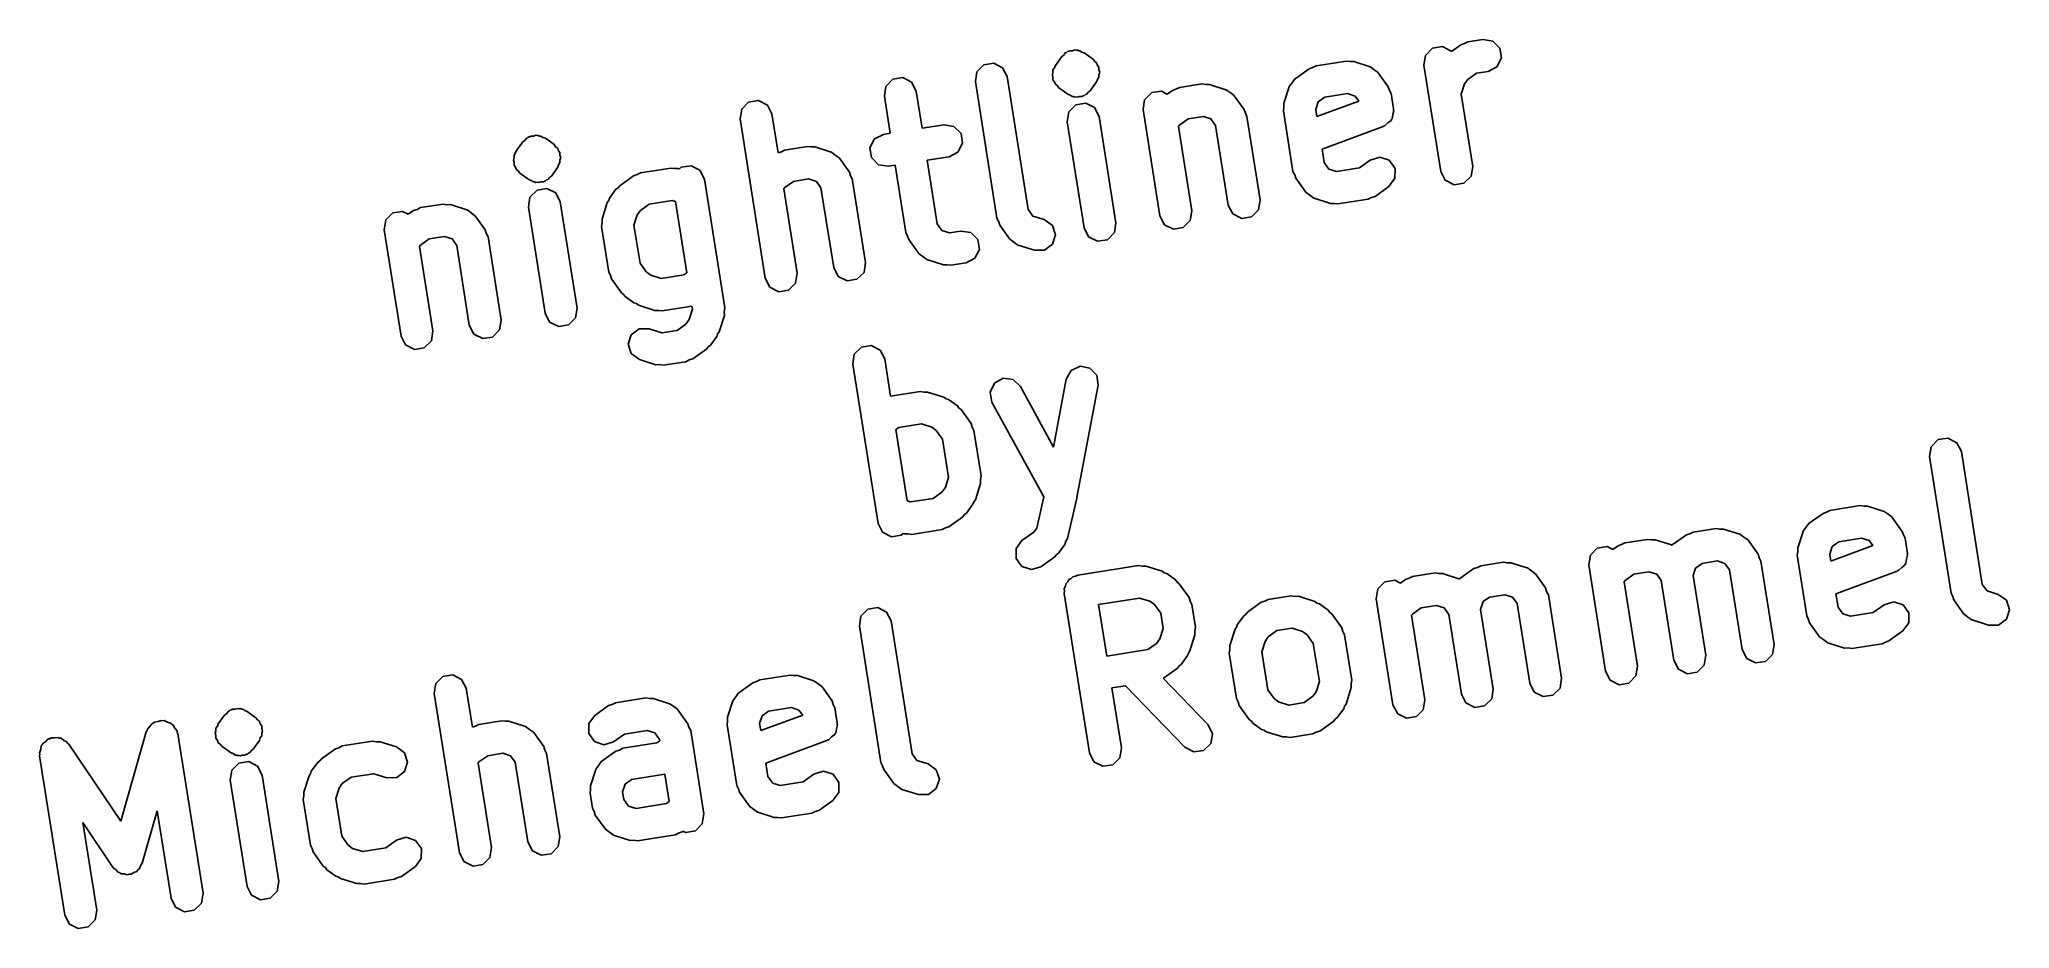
# Model space of a CAD drawing. Extents: x 36 to 175, y -118 to -38.
# Drawn here: x 162.59 to 174.8, y -115.08 to -109.57 of the extents above.
import ezdxf

# ---------------------------------------------------------------- set-up
doc = ezdxf.new("R2010")
doc.units = 0
doc.layers.add('BLACK', color=7, linetype='CONTINUOUS')

msp = doc.modelspace()

# ---------------------------------------------------------------- linework, layer by layer
at = {"layer": 'BLACK', "linetype": 'CONTINUOUS'}
for p, q in [((168.99, -109.639), (169.005, -109.634)), ((169.005, -109.634), (169.013, -109.636)), ((169.013, -109.636), (169.021, -109.635)), ((169.021, -109.635), (169.028, -109.639)), ((171.179, -109.668), (171.222, -109.624)), ((171.222, -109.624), (171.283, -109.614)), ((171.283, -109.614), (171.338, -109.642)), ((171.339, -109.644), (171.398, -109.602)), ((171.398, -109.602), (171.42, -109.595)), ((171.42, -109.595), (171.44, -109.584)), ((171.44, -109.584), (171.534, -109.569)), ((171.534, -109.569), (171.595, -109.579)), ((171.595, -109.579), (171.639, -109.623)), ((171.639, -109.623), (171.649, -109.684)), ((168.399, -109.77), (168.442, -109.727)), ((168.442, -109.727), (168.503, -109.717)), ((168.503, -109.717), (168.558, -109.745)), ((168.558, -109.745), (168.587, -109.8)), ((168.87, -109.757), (168.88, -109.745)), ((168.87, -109.773), (168.87, -109.757)), ((168.88, -109.745), (168.885, -109.73)), ((168.885, -109.73), (168.924, -109.675)), ((168.924, -109.675), (168.937, -109.666)), ((168.937, -109.666), (168.946, -109.653)), ((168.946, -109.653), (168.954, -109.65)), ((168.954, -109.65), (168.96, -109.645)), ((168.96, -109.645), (168.968, -109.643)), ((168.968, -109.643), (168.974, -109.639)), ((168.974, -109.639), (168.99, -109.639)), ((169.028, -109.639), (169.036, -109.639)), ((169.036, -109.639), (169.049, -109.648)), ((169.049, -109.648), (169.064, -109.653)), ((169.064, -109.653), (169.118, -109.692)), ((169.118, -109.692), (169.128, -109.705)), ((169.128, -109.705), (169.14, -109.715)), ((169.14, -109.715), (169.145, -109.73)), ((169.145, -109.73), (169.155, -109.742)), ((169.155, -109.742), (169.155, -109.758)), ((169.155, -109.758), (169.16, -109.773)), ((170.37, -109.813), (170.457, -109.751)), ((170.457, -109.751), (170.479, -109.744)), ((170.479, -109.744), (170.5, -109.733)), ((170.5, -109.733), (170.688, -109.704)), ((170.688, -109.704), (170.711, -109.707)), ((170.711, -109.707), (170.734, -109.707)), ((170.734, -109.707), (170.835, -109.739)), ((170.835, -109.739), (170.836, -109.74)), ((170.836, -109.74), (170.837, -109.74)), ((170.837, -109.74), (170.861, -109.758)), ((170.861, -109.758), (170.885, -109.775)), ((171.169, -109.729), (171.179, -109.668)), ((171.273, -110.387), (171.169, -109.729)), ((171.338, -109.642), (171.339, -109.644)), ((171.621, -109.739), (171.566, -109.767)), ((171.649, -109.684), (171.621, -109.739)), ((167.825, -109.921), (167.834, -109.86)), ((167.834, -109.86), (167.878, -109.816)), ((167.878, -109.816), (167.939, -109.806)), ((167.939, -109.806), (167.994, -109.834)), ((167.994, -109.834), (168.022, -109.889)), ((168.389, -109.831), (168.399, -109.77)), ((168.523, -110.678), (168.389, -109.831)), ((168.587, -109.8), (168.717, -110.623)), ((168.866, -109.788), (168.87, -109.773)), ((168.87, -109.803), (168.866, -109.788)), ((168.87, -109.819), (168.87, -109.803)), ((168.88, -109.832), (168.87, -109.819)), ((168.885, -109.847), (168.88, -109.832)), ((168.897, -109.856), (168.885, -109.847)), ((168.907, -109.869), (168.897, -109.856)), ((168.961, -109.909), (168.907, -109.869)), ((169.14, -109.832), (169.101, -109.887)), ((169.145, -109.817), (169.14, -109.832)), ((169.155, -109.804), (169.145, -109.817)), ((169.16, -109.773), (169.155, -109.788)), ((169.155, -109.788), (169.155, -109.804)), ((169.611, -109.885), (169.632, -109.878)), ((169.632, -109.878), (169.653, -109.867)), ((169.653, -109.867), (169.794, -109.845)), ((169.794, -109.845), (169.817, -109.849)), ((169.817, -109.849), (169.84, -109.849)), ((169.84, -109.849), (169.941, -109.881)), ((169.941, -109.881), (169.942, -109.881)), ((169.942, -109.881), (169.943, -109.881)), ((169.943, -109.881), (169.967, -109.899)), ((170.301, -109.965), (170.333, -109.864)), ((170.333, -109.864), (170.334, -109.863)), ((170.334, -109.862), (170.352, -109.838)), ((170.334, -109.863), (170.334, -109.862)), ((170.352, -109.838), (170.369, -109.814)), ((170.369, -109.814), (170.37, -109.813)), ((170.37, -109.813), (170.37, -109.813)), ((170.885, -109.775), (170.886, -109.776)), ((170.886, -109.776), (170.886, -109.776)), ((170.886, -109.776), (170.948, -109.863)), ((170.948, -109.863), (170.955, -109.885)), ((171.42, -109.845), (171.4, -109.909)), ((171.441, -109.817), (171.42, -109.845)), ((171.495, -109.778), (171.441, -109.817)), ((171.566, -109.767), (171.495, -109.778)), ((166.931, -110.062), (166.941, -110.001)), ((166.941, -110.001), (166.984, -109.958)), ((166.984, -109.958), (167.045, -109.948)), ((167.045, -109.948), (167.1, -109.976)), ((167.1, -109.976), (167.128, -110.031)), ((167.861, -110.151), (167.825, -109.921)), ((168.022, -109.889), (168.059, -110.12)), ((168.976, -109.914), (168.961, -109.909)), ((168.968, -110.018), (169.012, -109.974)), ((168.989, -109.923), (168.976, -109.914)), ((168.997, -109.923), (168.989, -109.923)), ((169.004, -109.927), (168.997, -109.923)), ((169.012, -109.925), (169.004, -109.927)), ((169.02, -109.928), (169.012, -109.925)), ((169.012, -109.974), (169.073, -109.964)), ((169.035, -109.923), (169.02, -109.928)), ((169.051, -109.923), (169.035, -109.923)), ((169.057, -109.918), (169.051, -109.923)), ((169.065, -109.917), (169.057, -109.918)), ((169.071, -109.911), (169.065, -109.917)), ((169.079, -109.909), (169.071, -109.911)), ((169.073, -109.964), (169.128, -109.992)), ((169.088, -109.896), (169.079, -109.909)), ((169.101, -109.887), (169.088, -109.896)), ((169.128, -109.992), (169.156, -110.047)), ((169.429, -110.004), (169.438, -109.943)), ((169.438, -109.943), (169.482, -109.899)), ((169.482, -109.899), (169.543, -109.89)), ((169.543, -109.89), (169.578, -109.908)), ((169.578, -109.908), (169.611, -109.885)), ((169.967, -109.899), (169.992, -109.917)), ((169.992, -109.917), (169.992, -109.917)), ((169.992, -109.917), (169.993, -109.918)), ((169.993, -109.918), (170.055, -110.004)), ((170.298, -110.011), (170.301, -109.988)), ((170.301, -109.988), (170.301, -109.965)), ((170.514, -109.956), (170.499, -110.003)), ((170.499, -110.003), (170.506, -110.048)), ((170.506, -110.048), (170.766, -109.951)), ((170.554, -109.927), (170.514, -109.956)), ((170.696, -109.905), (170.554, -109.927)), ((170.743, -109.92), (170.696, -109.905)), ((170.766, -109.951), (170.743, -109.92)), ((170.955, -109.885), (170.966, -109.905)), ((170.966, -109.905), (170.981, -109.999)), ((170.981, -109.999), (170.98, -110.005)), ((171.4, -109.909), (171.471, -110.356)), ((167.087, -111.05), (166.931, -110.062)), ((167.128, -110.031), (167.167, -110.272)), ((168.059, -110.12), (168.195, -110.098)), ((168.195, -110.098), (168.256, -110.108)), ((168.256, -110.108), (168.3, -110.152)), ((168.958, -110.079), (168.968, -110.018)), ((169.063, -110.737), (168.958, -110.079)), ((169.156, -110.047), (169.26, -110.706)), ((169.533, -110.663), (169.429, -110.004)), ((169.653, -110.1), (169.648, -110.108)), ((169.648, -110.108), (169.731, -110.631)), ((169.708, -110.061), (169.653, -110.1)), ((169.802, -110.046), (169.708, -110.061)), ((169.849, -110.061), (169.802, -110.046)), ((169.878, -110.102), (169.849, -110.061)), ((169.956, -110.596), (169.878, -110.102)), ((170.055, -110.004), (170.062, -110.026)), ((170.062, -110.026), (170.072, -110.047)), ((170.072, -110.047), (170.154, -110.564)), ((170.357, -110.387), (170.298, -110.011)), ((170.916, -110.109), (170.538, -110.249)), ((170.921, -110.105), (170.916, -110.109)), ((170.927, -110.104), (170.921, -110.105)), ((170.945, -110.086), (170.927, -110.104)), ((170.965, -110.071), (170.945, -110.086)), ((170.967, -110.065), (170.965, -110.071)), ((170.971, -110.061), (170.967, -110.065)), ((170.975, -110.035), (170.971, -110.061)), ((170.982, -110.011), (170.975, -110.035)), ((170.98, -110.005), (170.982, -110.011)), ((165.545, -110.258), (165.585, -110.204)), ((165.585, -110.204), (165.598, -110.195)), ((165.598, -110.195), (165.607, -110.182)), ((165.607, -110.182), (165.615, -110.179)), ((165.615, -110.179), (165.62, -110.174)), ((165.62, -110.174), (165.628, -110.172)), ((165.628, -110.172), (165.635, -110.168)), ((165.635, -110.168), (165.651, -110.168)), ((165.651, -110.168), (165.666, -110.163)), ((165.666, -110.163), (165.673, -110.165)), ((165.673, -110.165), (165.681, -110.164)), ((165.681, -110.164), (165.689, -110.168)), ((165.689, -110.168), (165.697, -110.168)), ((165.697, -110.168), (165.709, -110.177)), ((165.709, -110.177), (165.725, -110.182)), ((165.725, -110.182), (165.779, -110.221)), ((165.779, -110.221), (165.788, -110.234)), ((165.788, -110.234), (165.801, -110.244)), ((165.801, -110.244), (165.806, -110.259)), ((167.207, -110.255), (167.348, -110.232)), ((167.348, -110.232), (167.371, -110.236)), ((167.371, -110.236), (167.394, -110.236)), ((167.394, -110.236), (167.496, -110.268)), ((167.736, -110.241), (167.764, -110.186)), ((167.745, -110.302), (167.736, -110.241)), ((167.764, -110.186), (167.819, -110.158)), ((167.819, -110.158), (167.861, -110.151)), ((168.309, -110.213), (168.281, -110.268)), ((168.3, -110.152), (168.309, -110.213)), ((165.526, -110.317), (165.531, -110.302)), ((165.531, -110.332), (165.526, -110.317)), ((165.531, -110.286), (165.54, -110.273)), ((165.531, -110.302), (165.531, -110.286)), ((165.531, -110.348), (165.531, -110.332)), ((165.54, -110.361), (165.531, -110.348)), ((165.54, -110.273), (165.545, -110.258)), ((165.545, -110.376), (165.54, -110.361)), ((165.801, -110.361), (165.762, -110.416)), ((165.806, -110.346), (165.801, -110.361)), ((165.806, -110.259), (165.815, -110.271)), ((165.815, -110.333), (165.806, -110.346)), ((165.815, -110.271), (165.815, -110.287)), ((165.815, -110.287), (165.82, -110.302)), ((165.82, -110.302), (165.815, -110.317)), ((165.815, -110.317), (165.815, -110.333)), ((166.314, -110.396), (166.502, -110.367)), ((166.502, -110.367), (166.525, -110.37)), ((166.555, -110.372), (166.566, -110.361)), ((166.566, -110.361), (166.627, -110.352)), ((166.627, -110.352), (166.682, -110.38)), ((167.167, -110.272), (167.187, -110.265)), ((167.187, -110.265), (167.207, -110.255)), ((167.496, -110.268), (167.496, -110.268)), ((167.496, -110.268), (167.497, -110.268)), ((167.497, -110.268), (167.521, -110.286)), ((167.521, -110.286), (167.546, -110.304)), ((167.546, -110.304), (167.546, -110.305)), ((167.546, -110.305), (167.547, -110.305)), ((167.547, -110.305), (167.609, -110.392)), ((167.789, -110.346), (167.745, -110.302)), ((167.85, -110.355), (167.789, -110.346)), ((167.892, -110.349), (167.85, -110.355)), ((167.959, -110.767), (167.892, -110.349)), ((168.226, -110.296), (168.09, -110.317)), ((168.09, -110.317), (168.153, -110.713)), ((168.281, -110.268), (168.226, -110.296)), ((170.538, -110.249), (170.551, -110.333)), ((170.551, -110.333), (170.58, -110.373)), ((170.627, -110.388), (170.769, -110.366)), ((170.769, -110.366), (170.836, -110.317)), ((170.836, -110.317), (170.895, -110.299)), ((170.895, -110.299), (170.954, -110.318)), ((170.954, -110.318), (170.99, -110.369)), ((170.99, -110.369), (170.989, -110.43)), ((171.471, -110.356), (171.461, -110.417)), ((165.558, -110.385), (165.545, -110.376)), ((165.567, -110.398), (165.558, -110.385)), ((165.622, -110.438), (165.567, -110.398)), ((165.637, -110.443), (165.622, -110.438)), ((165.65, -110.452), (165.637, -110.443)), ((165.658, -110.452), (165.65, -110.452)), ((165.665, -110.456), (165.658, -110.452)), ((165.673, -110.454), (165.665, -110.456)), ((165.681, -110.457), (165.673, -110.454)), ((165.696, -110.452), (165.681, -110.457)), ((165.712, -110.452), (165.696, -110.452)), ((165.718, -110.447), (165.712, -110.452)), ((165.726, -110.446), (165.718, -110.447)), ((165.732, -110.44), (165.726, -110.446)), ((165.739, -110.438), (165.732, -110.44)), ((165.749, -110.425), (165.739, -110.438)), ((165.762, -110.416), (165.749, -110.425)), ((166.162, -110.498), (166.175, -110.489)), ((166.175, -110.489), (166.185, -110.476)), ((166.185, -110.476), (166.271, -110.414)), ((166.271, -110.414), (166.293, -110.407)), ((166.293, -110.407), (166.314, -110.396)), ((166.525, -110.37), (166.548, -110.37)), ((166.548, -110.37), (166.555, -110.372)), ((166.682, -110.38), (166.71, -110.435)), ((166.71, -110.435), (166.837, -111.234)), ((167.208, -110.487), (167.202, -110.495)), ((167.262, -110.449), (167.208, -110.487)), ((167.356, -110.434), (167.262, -110.449)), ((167.404, -110.449), (167.356, -110.434)), ((167.432, -110.489), (167.404, -110.449)), ((167.511, -110.983), (167.432, -110.489)), ((167.609, -110.392), (167.616, -110.414)), ((167.616, -110.414), (167.626, -110.434)), ((167.626, -110.434), (167.708, -110.952)), ((170.368, -110.408), (170.357, -110.387)), ((170.375, -110.43), (170.368, -110.408)), ((170.437, -110.517), (170.375, -110.43)), ((170.58, -110.373), (170.627, -110.388)), ((170.952, -110.48), (170.866, -110.542)), ((170.989, -110.43), (170.952, -110.48)), ((171.301, -110.442), (171.273, -110.387)), ((171.356, -110.47), (171.301, -110.442)), ((171.417, -110.46), (171.356, -110.47)), ((171.461, -110.417), (171.417, -110.46)), ((164.929, -110.623), (164.95, -110.612)), ((164.95, -110.612), (165.091, -110.59)), ((165.091, -110.59), (165.114, -110.594)), ((165.114, -110.594), (165.137, -110.593)), ((165.137, -110.593), (165.238, -110.626)), ((165.619, -110.608), (165.629, -110.547)), ((165.723, -111.266), (165.619, -110.608)), ((165.629, -110.547), (165.673, -110.503)), ((165.673, -110.503), (165.734, -110.493)), ((165.734, -110.493), (165.789, -110.521)), ((165.789, -110.521), (165.817, -110.576)), ((165.817, -110.576), (165.921, -111.235)), ((166.076, -110.683), (166.108, -110.581)), ((166.108, -110.581), (166.117, -110.568)), ((166.117, -110.568), (166.122, -110.553)), ((166.122, -110.553), (166.162, -110.498)), ((166.368, -110.59), (166.314, -110.629)), ((166.51, -110.568), (166.368, -110.59)), ((166.53, -110.574), (166.51, -110.568)), ((166.6, -111.016), (166.53, -110.574)), ((167.202, -110.495), (167.285, -111.019)), ((169.984, -110.651), (169.956, -110.596)), ((170.154, -110.564), (170.144, -110.625)), ((170.438, -110.518), (170.437, -110.517)), ((170.437, -110.517), (170.437, -110.517)), ((170.462, -110.535), (170.438, -110.518)), ((170.486, -110.553), (170.462, -110.535)), ((170.487, -110.553), (170.486, -110.553)), ((170.488, -110.554), (170.487, -110.553)), ((170.589, -110.586), (170.488, -110.554)), ((170.612, -110.586), (170.589, -110.586)), ((170.635, -110.589), (170.612, -110.586)), ((170.823, -110.56), (170.635, -110.589)), ((170.844, -110.549), (170.823, -110.56)), ((170.866, -110.542), (170.844, -110.549)), ((164.726, -110.749), (164.735, -110.688)), ((164.735, -110.688), (164.779, -110.644)), ((164.779, -110.644), (164.84, -110.635)), ((164.84, -110.635), (164.875, -110.653)), ((164.875, -110.653), (164.907, -110.63)), ((164.907, -110.63), (164.929, -110.623)), ((165.238, -110.626), (165.239, -110.626)), ((165.239, -110.626), (165.24, -110.626)), ((165.24, -110.626), (165.264, -110.644)), ((165.264, -110.644), (165.288, -110.662)), ((165.288, -110.662), (165.289, -110.662)), ((165.289, -110.662), (165.289, -110.663)), ((165.289, -110.663), (165.351, -110.749)), ((166.072, -110.729), (166.076, -110.706)), ((166.117, -111.011), (166.072, -110.729)), ((166.076, -110.706), (166.076, -110.683)), ((166.294, -110.657), (166.273, -110.721)), ((166.273, -110.721), (166.311, -110.956)), ((166.314, -110.629), (166.294, -110.657)), ((168.153, -110.713), (168.181, -110.753)), ((168.534, -110.699), (168.523, -110.678)), ((168.54, -110.72), (168.534, -110.699)), ((168.602, -110.807), (168.54, -110.72)), ((168.717, -110.623), (168.746, -110.664)), ((168.746, -110.664), (168.815, -110.686)), ((168.815, -110.686), (168.866, -110.722)), ((168.866, -110.722), (168.885, -110.78)), ((169.26, -110.706), (169.251, -110.767)), ((169.561, -110.718), (169.533, -110.663)), ((169.616, -110.746), (169.561, -110.718)), ((169.721, -110.692), (169.677, -110.736)), ((169.731, -110.631), (169.721, -110.692)), ((170.04, -110.679), (169.984, -110.651)), ((170.101, -110.669), (170.04, -110.679)), ((170.144, -110.625), (170.101, -110.669)), ((164.83, -111.408), (164.726, -110.749)), ((164.95, -110.845), (164.944, -110.853)), ((164.944, -110.853), (165.027, -111.376)), ((165.004, -110.806), (164.95, -110.845)), ((165.099, -110.791), (165.004, -110.806)), ((165.146, -110.806), (165.099, -110.791)), ((165.175, -110.846), (165.146, -110.806)), ((165.253, -111.341), (165.175, -110.846)), ((165.351, -110.749), (165.358, -110.771)), ((165.358, -110.771), (165.369, -110.792)), ((165.369, -110.792), (165.451, -111.309)), ((167.969, -110.788), (167.959, -110.767)), ((167.976, -110.81), (167.969, -110.788)), ((168.038, -110.897), (167.976, -110.81)), ((168.181, -110.753), (168.229, -110.768)), ((168.229, -110.768), (168.299, -110.757)), ((168.299, -110.757), (168.36, -110.766)), ((168.36, -110.766), (168.404, -110.81)), ((168.404, -110.81), (168.414, -110.871)), ((168.603, -110.808), (168.602, -110.807)), ((168.628, -110.826), (168.603, -110.808)), ((168.603, -110.808), (168.603, -110.808)), ((168.652, -110.844), (168.628, -110.826)), ((168.653, -110.844), (168.652, -110.844)), ((168.654, -110.844), (168.653, -110.844)), ((168.755, -110.876), (168.654, -110.844)), ((168.867, -110.839), (168.817, -110.876)), ((168.885, -110.78), (168.867, -110.839)), ((169.091, -110.792), (169.063, -110.737)), ((169.146, -110.82), (169.091, -110.792)), ((169.207, -110.811), (169.146, -110.82)), ((169.251, -110.767), (169.207, -110.811)), ((169.677, -110.736), (169.616, -110.746)), ((166.311, -110.956), (166.35, -111.01)), ((167.708, -110.952), (167.699, -111.013)), ((168.039, -110.897), (168.038, -110.897)), ((168.039, -110.898), (168.039, -110.897)), ((168.063, -110.915), (168.039, -110.898)), ((168.088, -110.933), (168.063, -110.915)), ((168.089, -110.933), (168.088, -110.933)), ((168.089, -110.934), (168.089, -110.933)), ((168.191, -110.966), (168.089, -110.934)), ((168.214, -110.966), (168.191, -110.966)), ((168.237, -110.969), (168.214, -110.966)), ((168.331, -110.954), (168.237, -110.969)), ((168.386, -110.926), (168.331, -110.954)), ((168.414, -110.871), (168.386, -110.926)), ((168.817, -110.876), (168.755, -110.876)), ((166.127, -111.031), (166.117, -111.011)), ((166.134, -111.053), (166.127, -111.031)), ((166.196, -111.14), (166.134, -111.053)), ((166.35, -111.01), (166.378, -111.031)), ((166.378, -111.031), (166.441, -111.051)), ((166.441, -111.051), (166.583, -111.029)), ((166.583, -111.029), (166.6, -111.016)), ((167.115, -111.105), (167.087, -111.05)), ((167.275, -111.08), (167.232, -111.123)), ((167.285, -111.019), (167.275, -111.08)), ((167.539, -111.038), (167.511, -110.983)), ((167.594, -111.066), (167.539, -111.038)), ((167.655, -111.056), (167.594, -111.066)), ((167.699, -111.013), (167.655, -111.056)), ((166.209, -111.15), (166.196, -111.14)), ((166.219, -111.163), (166.209, -111.15)), ((166.273, -111.202), (166.219, -111.163)), ((166.289, -111.207), (166.273, -111.202)), ((166.302, -111.217), (166.289, -111.207)), ((166.403, -111.249), (166.302, -111.217)), ((166.633, -111.223), (166.449, -111.252)), ((166.636, -111.242), (166.633, -111.223)), ((167.171, -111.133), (167.115, -111.105)), ((167.232, -111.123), (167.171, -111.133)), ((165.281, -111.396), (165.253, -111.341)), ((165.451, -111.309), (165.441, -111.37)), ((165.751, -111.321), (165.723, -111.266)), ((165.807, -111.349), (165.751, -111.321)), ((165.868, -111.339), (165.807, -111.349)), ((165.911, -111.296), (165.868, -111.339)), ((165.921, -111.235), (165.911, -111.296)), ((166.427, -111.249), (166.403, -111.249)), ((166.449, -111.252), (166.427, -111.249)), ((166.541, -111.373), (166.595, -111.334)), ((166.595, -111.334), (166.616, -111.306)), ((166.616, -111.306), (166.636, -111.242)), ((166.834, -111.28), (166.801, -111.382)), ((166.837, -111.234), (166.833, -111.257)), ((166.833, -111.257), (166.834, -111.28)), ((164.858, -111.463), (164.83, -111.408)), ((164.913, -111.491), (164.858, -111.463)), ((165.018, -111.437), (164.974, -111.481)), ((165.027, -111.376), (165.018, -111.437)), ((165.336, -111.424), (165.281, -111.396)), ((165.397, -111.414), (165.336, -111.424)), ((165.441, -111.37), (165.397, -111.414)), ((166.237, -111.459), (166.256, -111.4)), ((166.257, -111.517), (166.237, -111.459)), ((166.256, -111.4), (166.306, -111.363)), ((166.306, -111.363), (166.367, -111.363)), ((166.367, -111.363), (166.446, -111.388)), ((166.446, -111.388), (166.541, -111.373)), ((166.747, -111.465), (166.734, -111.474)), ((166.787, -111.41), (166.747, -111.465)), ((166.792, -111.395), (166.787, -111.41)), ((166.801, -111.382), (166.792, -111.395)), ((167.683, -111.477), (167.744, -111.467)), ((167.744, -111.467), (167.799, -111.495)), ((164.974, -111.481), (164.913, -111.491)), ((166.307, -111.553), (166.257, -111.517)), ((166.409, -111.586), (166.307, -111.553)), ((166.432, -111.585), (166.409, -111.586)), ((166.454, -111.589), (166.432, -111.585)), ((166.595, -111.567), (166.454, -111.589)), ((166.616, -111.556), (166.595, -111.567)), ((166.638, -111.549), (166.616, -111.556)), ((166.725, -111.487), (166.638, -111.549)), ((166.734, -111.474), (166.725, -111.487)), ((167.63, -111.582), (167.639, -111.521)), ((167.786, -112.569), (167.63, -111.582)), ((167.639, -111.521), (167.683, -111.477)), ((167.799, -111.495), (167.827, -111.55)), ((167.827, -111.55), (167.864, -111.781)), ((168.481, -111.756), (168.507, -111.7)), ((168.507, -111.7), (168.562, -111.67)), ((168.562, -111.67), (168.623, -111.678)), ((168.623, -111.678), (168.668, -111.721)), ((168.873, -112.096), (168.952, -111.676)), ((168.952, -111.676), (168.982, -111.621)), ((168.982, -111.621), (169.038, -111.595)), ((169.038, -111.595), (169.098, -111.606)), ((169.098, -111.606), (169.141, -111.651)), ((169.141, -111.651), (169.149, -111.713)), ((167.864, -111.781), (168.047, -111.752)), ((168.047, -111.752), (168.07, -111.755)), ((168.07, -111.755), (168.093, -111.755)), ((168.093, -111.755), (168.194, -111.787)), ((168.194, -111.787), (168.208, -111.797)), ((168.208, -111.797), (168.223, -111.802)), ((168.223, -111.802), (168.278, -111.841)), ((168.492, -111.817), (168.481, -111.756)), ((168.814, -112.405), (168.492, -111.817)), ((168.668, -111.721), (168.873, -112.096)), ((169.149, -111.713), (169.018, -112.408)), ((168.055, -111.953), (167.914, -111.975)), ((168.119, -111.973), (168.055, -111.953)), ((168.278, -111.841), (168.287, -111.855)), ((168.287, -111.855), (168.3, -111.864)), ((168.3, -111.864), (168.362, -111.951)), ((168.362, -111.951), (168.369, -111.973)), ((167.914, -111.975), (167.896, -111.988)), ((167.896, -111.988), (167.966, -112.43)), ((168.147, -111.994), (168.119, -111.973)), ((168.186, -112.048), (168.147, -111.994)), ((168.223, -112.283), (168.186, -112.048)), ((168.369, -111.973), (168.379, -111.993)), ((168.379, -111.993), (168.424, -112.275)), ((174.311, -112.094), (174.355, -112.05)), ((174.355, -112.05), (174.416, -112.041)), ((174.416, -112.041), (174.471, -112.069)), ((174.471, -112.069), (174.499, -112.124)), ((174.301, -112.155), (174.311, -112.094)), ((174.436, -113.002), (174.301, -112.155)), ((174.499, -112.124), (174.629, -112.947)), ((168.203, -112.347), (168.223, -112.283)), ((168.421, -112.321), (168.389, -112.423)), ((168.424, -112.275), (168.421, -112.298)), ((168.421, -112.298), (168.421, -112.321)), ((167.966, -112.43), (167.987, -112.436)), ((167.987, -112.436), (168.128, -112.414)), ((168.128, -112.414), (168.182, -112.375)), ((168.182, -112.375), (168.203, -112.347)), ((168.379, -112.436), (168.374, -112.451)), ((168.389, -112.423), (168.379, -112.436)), ((168.77, -112.598), (168.814, -112.405)), ((169.017, -112.412), (168.96, -112.662)), ((169.018, -112.408), (169.017, -112.41)), ((169.017, -112.41), (169.017, -112.412)), ((168.312, -112.528), (168.225, -112.59)), ((168.321, -112.515), (168.312, -112.528)), ((168.335, -112.506), (168.321, -112.515)), ((168.374, -112.451), (168.335, -112.506)), ((173.555, -112.568), (173.642, -112.507)), ((173.642, -112.507), (173.664, -112.5)), ((173.664, -112.5), (173.684, -112.489)), ((173.684, -112.489), (173.872, -112.459)), ((173.872, -112.459), (173.895, -112.463)), ((173.895, -112.463), (173.918, -112.463)), ((173.918, -112.463), (174.02, -112.495)), ((174.02, -112.495), (174.02, -112.495)), ((174.02, -112.495), (174.021, -112.495)), ((174.021, -112.495), (174.045, -112.513)), ((174.045, -112.513), (174.07, -112.531)), ((174.07, -112.531), (174.07, -112.532)), ((174.07, -112.532), (174.071, -112.532)), ((174.071, -112.532), (174.133, -112.619)), ((167.814, -112.624), (167.786, -112.569)), ((167.869, -112.653), (167.814, -112.624)), ((167.93, -112.643), (167.869, -112.653)), ((167.941, -112.632), (167.93, -112.643)), ((167.949, -112.634), (167.941, -112.632)), ((167.972, -112.634), (167.949, -112.634)), ((167.995, -112.638), (167.972, -112.634)), ((168.183, -112.608), (167.995, -112.638)), ((168.203, -112.597), (168.183, -112.608)), ((168.225, -112.59), (168.203, -112.597)), ((168.642, -112.725), (168.678, -112.675)), ((168.678, -112.675), (168.752, -112.623)), ((168.752, -112.623), (168.77, -112.598)), ((168.95, -112.679), (168.944, -112.699)), ((168.96, -112.662), (168.95, -112.679)), ((172.414, -112.69), (172.555, -112.668)), ((172.555, -112.668), (172.578, -112.671)), ((172.578, -112.671), (172.601, -112.671)), ((172.601, -112.671), (172.703, -112.703)), ((172.708, -112.703), (172.795, -112.641)), ((172.795, -112.641), (172.817, -112.634)), ((172.817, -112.634), (172.838, -112.623)), ((172.838, -112.623), (172.979, -112.601)), ((172.979, -112.601), (173.001, -112.604)), ((173.001, -112.604), (173.025, -112.604)), ((173.025, -112.604), (173.126, -112.636)), ((173.126, -112.636), (173.127, -112.637)), ((173.127, -112.637), (173.127, -112.637)), ((173.127, -112.637), (173.152, -112.655)), ((173.152, -112.655), (173.176, -112.672)), ((173.176, -112.672), (173.177, -112.673)), ((173.177, -112.673), (173.177, -112.674)), ((173.177, -112.674), (173.239, -112.76)), ((173.486, -112.721), (173.518, -112.62)), ((173.518, -112.618), (173.536, -112.594)), ((173.518, -112.619), (173.518, -112.618)), ((173.518, -112.62), (173.518, -112.619)), ((173.536, -112.594), (173.554, -112.569)), ((173.554, -112.569), (173.555, -112.569)), ((173.555, -112.569), (173.555, -112.568)), ((173.739, -112.683), (173.699, -112.712)), ((173.88, -112.661), (173.739, -112.683)), ((173.928, -112.675), (173.88, -112.661)), ((173.95, -112.707), (173.928, -112.675)), ((174.133, -112.619), (174.14, -112.641)), ((174.14, -112.641), (174.15, -112.661)), ((174.15, -112.661), (174.165, -112.755)), ((168.641, -112.787), (168.642, -112.725)), ((168.677, -112.837), (168.641, -112.787)), ((168.881, -112.776), (168.795, -112.838)), ((168.891, -112.763), (168.881, -112.776)), ((168.904, -112.753), (168.891, -112.763)), ((168.944, -112.699), (168.904, -112.753)), ((171.521, -112.832), (171.662, -112.809)), ((171.662, -112.809), (171.685, -112.813)), ((172.19, -112.827), (172.2, -112.766)), ((172.2, -112.766), (172.243, -112.722)), ((172.243, -112.722), (172.305, -112.713)), ((172.305, -112.713), (172.34, -112.731)), ((172.34, -112.731), (172.372, -112.708)), ((172.372, -112.708), (172.394, -112.701)), ((172.394, -112.701), (172.414, -112.69)), ((172.703, -112.703), (172.703, -112.704)), ((172.703, -112.704), (172.704, -112.704)), ((172.704, -112.704), (172.706, -112.705)), ((172.706, -112.705), (172.707, -112.703)), ((172.707, -112.703), (172.708, -112.703)), ((172.708, -112.703), (172.708, -112.703)), ((172.987, -112.802), (172.892, -112.817)), ((173.034, -112.817), (172.987, -112.802)), ((173.239, -112.76), (173.246, -112.782)), ((173.246, -112.782), (173.257, -112.803)), ((173.257, -112.803), (173.339, -113.32)), ((173.482, -112.767), (173.486, -112.744)), ((173.542, -113.143), (173.482, -112.767)), ((173.486, -112.744), (173.486, -112.721)), ((173.699, -112.712), (173.684, -112.759)), ((173.684, -112.759), (173.691, -112.803)), ((173.691, -112.803), (173.95, -112.707)), ((174.159, -112.791), (174.155, -112.816)), ((174.166, -112.767), (174.159, -112.791)), ((174.165, -112.755), (174.164, -112.761)), ((174.164, -112.761), (174.166, -112.767)), ((168.736, -112.856), (168.677, -112.837)), ((168.795, -112.838), (168.736, -112.856)), ((168.949, -112.943), (168.961, -112.932)), ((168.961, -112.932), (168.968, -112.918)), ((168.968, -112.918), (168.982, -112.911)), ((168.982, -112.911), (168.993, -112.9)), ((168.993, -112.9), (169.009, -112.897)), ((169.009, -112.897), (169.023, -112.89)), ((169.023, -112.89), (169.399, -112.83)), ((169.399, -112.83), (169.422, -112.834)), ((169.422, -112.834), (169.445, -112.834)), ((169.445, -112.834), (169.546, -112.866)), ((169.546, -112.866), (169.56, -112.875)), ((169.56, -112.875), (169.575, -112.88)), ((169.575, -112.88), (169.63, -112.92)), ((169.63, -112.92), (169.639, -112.933)), ((169.639, -112.933), (169.652, -112.943)), ((170.883, -112.975), (170.927, -112.931)), ((170.927, -112.931), (170.988, -112.921)), ((170.988, -112.921), (171.023, -112.939)), ((171.023, -112.939), (171.055, -112.916)), ((171.055, -112.916), (171.077, -112.909)), ((171.077, -112.909), (171.097, -112.899)), ((171.097, -112.899), (171.239, -112.876)), ((171.239, -112.876), (171.261, -112.88)), ((171.261, -112.88), (171.284, -112.88)), ((171.284, -112.88), (171.386, -112.912)), ((171.386, -112.912), (171.386, -112.912)), ((171.386, -112.912), (171.387, -112.912)), ((171.387, -112.912), (171.389, -112.914)), ((171.389, -112.914), (171.39, -112.912)), ((171.39, -112.912), (171.391, -112.912)), ((171.391, -112.912), (171.392, -112.911)), ((171.392, -112.911), (171.478, -112.849)), ((171.478, -112.849), (171.5, -112.842)), ((171.5, -112.842), (171.521, -112.832)), ((171.685, -112.813), (171.708, -112.813)), ((171.708, -112.813), (171.809, -112.845)), ((171.809, -112.845), (171.81, -112.845)), ((171.81, -112.845), (171.811, -112.845)), ((171.811, -112.845), (171.835, -112.863)), ((171.835, -112.863), (171.859, -112.881)), ((171.859, -112.881), (171.86, -112.882)), ((171.86, -112.882), (171.86, -112.882)), ((171.86, -112.882), (171.922, -112.969)), ((172.294, -113.485), (172.19, -112.827)), ((172.415, -112.923), (172.409, -112.931)), ((172.409, -112.931), (172.492, -113.454)), ((172.469, -112.884), (172.415, -112.923)), ((172.563, -112.869), (172.469, -112.884)), ((172.611, -112.884), (172.563, -112.869)), ((172.639, -112.924), (172.611, -112.884)), ((172.718, -113.418), (172.639, -112.924)), ((172.852, -112.846), (172.837, -112.893)), ((172.837, -112.893), (172.915, -113.387)), ((172.892, -112.817), (172.852, -112.846)), ((173.063, -112.857), (173.034, -112.817)), ((173.141, -113.351), (173.063, -112.857)), ((174.101, -112.865), (173.722, -113.005)), ((174.106, -112.861), (174.101, -112.865)), ((174.112, -112.86), (174.106, -112.861)), ((174.13, -112.842), (174.112, -112.86)), ((174.15, -112.826), (174.13, -112.842)), ((174.151, -112.821), (174.15, -112.826)), ((174.155, -112.816), (174.151, -112.821)), ((168.94, -112.973), (168.947, -112.959)), ((168.942, -112.989), (168.94, -112.973)), ((168.94, -113.004), (168.942, -112.989)), ((169.096, -113.992), (168.94, -113.004)), ((168.947, -112.959), (168.949, -112.943)), ((169.407, -113.032), (169.153, -113.072)), ((169.471, -113.052), (169.407, -113.032)), ((169.499, -113.072), (169.471, -113.052)), ((169.652, -112.943), (169.714, -113.029)), ((169.714, -113.029), (169.721, -113.051)), ((169.721, -113.051), (169.731, -113.072)), ((170.161, -113.058), (170.183, -113.051)), ((170.183, -113.051), (170.204, -113.04)), ((170.204, -113.04), (170.345, -113.018)), ((170.345, -113.018), (170.368, -113.022)), ((170.368, -113.022), (170.391, -113.021)), ((170.391, -113.021), (170.492, -113.054)), ((170.492, -113.054), (170.505, -113.063)), ((170.873, -113.036), (170.883, -112.975)), ((170.977, -113.694), (170.873, -113.036)), ((171.535, -113.054), (171.52, -113.102)), ((171.575, -113.026), (171.535, -113.054)), ((171.67, -113.011), (171.575, -113.026)), ((171.717, -113.026), (171.67, -113.011)), ((171.746, -113.066), (171.717, -113.026)), ((171.922, -112.969), (171.929, -112.991)), ((171.929, -112.991), (171.94, -113.011)), ((171.94, -113.011), (172.022, -113.529)), ((173.722, -113.005), (173.736, -113.089)), ((174.021, -113.073), (174.08, -113.055)), ((174.08, -113.055), (174.138, -113.074)), ((174.446, -113.022), (174.436, -113.002)), ((174.453, -113.044), (174.446, -113.022)), ((174.515, -113.131), (174.453, -113.044)), ((174.629, -112.947), (174.658, -112.987)), ((174.658, -112.987), (174.728, -113.009)), ((174.728, -113.009), (174.778, -113.045)), ((174.778, -113.045), (174.798, -113.104)), ((167.67, -113.205), (167.68, -113.144)), ((167.68, -113.144), (167.723, -113.101)), ((167.723, -113.101), (167.784, -113.091)), ((167.784, -113.091), (167.839, -113.119)), ((167.839, -113.119), (167.867, -113.174)), ((167.867, -113.174), (167.998, -113.997)), ((169.153, -113.072), (169.204, -113.392)), ((169.538, -113.126), (169.499, -113.072)), ((169.553, -113.221), (169.538, -113.126)), ((169.731, -113.072), (169.754, -113.213)), ((170.012, -113.197), (170.052, -113.142)), ((170.052, -113.142), (170.065, -113.133)), ((170.065, -113.133), (170.075, -113.12)), ((170.075, -113.12), (170.161, -113.058)), ((170.505, -113.063), (170.521, -113.068)), ((170.521, -113.068), (170.575, -113.108)), ((170.575, -113.108), (170.585, -113.121)), ((170.585, -113.121), (170.598, -113.13)), ((170.598, -113.13), (170.66, -113.217)), ((171.098, -113.131), (171.092, -113.139)), ((171.092, -113.139), (171.175, -113.663)), ((171.152, -113.093), (171.098, -113.131)), ((171.246, -113.078), (171.152, -113.093)), ((171.294, -113.093), (171.246, -113.078)), ((171.323, -113.133), (171.294, -113.093)), ((171.401, -113.627), (171.323, -113.133)), ((171.52, -113.102), (171.598, -113.596)), ((171.824, -113.56), (171.746, -113.066)), ((173.552, -113.164), (173.542, -113.143)), ((173.559, -113.186), (173.552, -113.164)), ((173.736, -113.089), (173.765, -113.129)), ((173.765, -113.129), (173.812, -113.144)), ((173.812, -113.144), (173.953, -113.121)), ((173.953, -113.121), (174.021, -113.073)), ((174.138, -113.074), (174.174, -113.124)), ((174.174, -113.124), (174.174, -113.186)), ((174.516, -113.131), (174.515, -113.131)), ((174.516, -113.132), (174.516, -113.131)), ((174.54, -113.15), (174.516, -113.132)), ((174.565, -113.168), (174.54, -113.15)), ((174.566, -113.168), (174.565, -113.168)), ((174.565, -113.168), (174.565, -113.168)), ((174.668, -113.2), (174.566, -113.168)), ((174.779, -113.163), (174.729, -113.2)), ((174.798, -113.104), (174.779, -113.163)), ((167.804, -114.052), (167.67, -113.205)), ((169.512, -113.313), (169.532, -113.284)), ((169.532, -113.284), (169.553, -113.221)), ((169.75, -113.259), (169.718, -113.36)), ((169.754, -113.213), (169.75, -113.236)), ((169.75, -113.236), (169.75, -113.259)), ((169.966, -113.327), (169.998, -113.225)), ((169.998, -113.225), (170.007, -113.212)), ((170.007, -113.212), (170.012, -113.197)), ((170.204, -113.273), (170.184, -113.301)), ((170.258, -113.234), (170.204, -113.273)), ((170.353, -113.219), (170.258, -113.234)), ((170.416, -113.239), (170.353, -113.219)), ((170.445, -113.26), (170.416, -113.239)), ((170.483, -113.314), (170.445, -113.26)), ((170.66, -113.217), (170.667, -113.239)), ((170.667, -113.239), (170.677, -113.259)), ((170.677, -113.259), (170.722, -113.542)), ((173.621, -113.272), (173.559, -113.186)), ((173.622, -113.273), (173.621, -113.272)), ((173.622, -113.274), (173.622, -113.273)), ((173.647, -113.291), (173.622, -113.274)), ((173.671, -113.309), (173.647, -113.291)), ((174.05, -113.298), (174.028, -113.305)), ((174.137, -113.236), (174.05, -113.298)), ((174.174, -113.186), (174.137, -113.236)), ((174.729, -113.2), (174.668, -113.2)), ((169.204, -113.392), (169.458, -113.351)), ((169.458, -113.351), (169.512, -113.313)), ((169.704, -113.389), (169.664, -113.443)), ((169.709, -113.373), (169.704, -113.389)), ((169.718, -113.36), (169.709, -113.373)), ((169.962, -113.373), (169.966, -113.35)), ((170.007, -113.655), (169.962, -113.373)), ((169.966, -113.35), (169.966, -113.327)), ((170.184, -113.301), (170.164, -113.365)), ((170.164, -113.365), (170.201, -113.6)), ((170.521, -113.55), (170.483, -113.314)), ((172.746, -113.473), (172.718, -113.418)), ((172.915, -113.387), (172.906, -113.448)), ((173.169, -113.406), (173.141, -113.351)), ((173.224, -113.434), (173.169, -113.406)), ((173.329, -113.381), (173.285, -113.425)), ((173.339, -113.32), (173.329, -113.381)), ((173.672, -113.309), (173.671, -113.309)), ((173.672, -113.31), (173.672, -113.309)), ((173.774, -113.342), (173.672, -113.31)), ((173.797, -113.341), (173.774, -113.342)), ((173.82, -113.345), (173.797, -113.341)), ((174.008, -113.315), (173.82, -113.345)), ((174.028, -113.305), (174.008, -113.315)), ((165.046, -113.562), (165.089, -113.518)), ((165.089, -113.518), (165.15, -113.508)), ((165.15, -113.508), (165.205, -113.536)), ((165.205, -113.536), (165.234, -113.591)), ((167.032, -113.55), (167.053, -113.539)), ((167.053, -113.539), (167.241, -113.51)), ((167.241, -113.51), (167.263, -113.513)), ((167.263, -113.513), (167.287, -113.513)), ((167.287, -113.513), (167.388, -113.545)), ((169.555, -113.528), (169.552, -113.529)), ((169.552, -113.529), (169.831, -113.817)), ((169.641, -113.466), (169.555, -113.528)), ((169.651, -113.453), (169.641, -113.466)), ((169.664, -113.443), (169.651, -113.453)), ((170.722, -113.542), (170.718, -113.564)), ((172.022, -113.529), (172.012, -113.59)), ((172.322, -113.54), (172.294, -113.485)), ((172.378, -113.569), (172.322, -113.54)), ((172.482, -113.515), (172.439, -113.559)), ((172.492, -113.454), (172.482, -113.515)), ((172.801, -113.502), (172.746, -113.473)), ((172.862, -113.492), (172.801, -113.502)), ((172.906, -113.448), (172.862, -113.492)), ((173.285, -113.425), (173.224, -113.434)), ((165.036, -113.623), (165.046, -113.562)), ((165.192, -114.61), (165.036, -113.623)), ((165.234, -113.591), (165.272, -113.832)), ((166.159, -113.681), (166.347, -113.651)), ((166.347, -113.651), (166.37, -113.655)), ((166.37, -113.655), (166.393, -113.655)), ((166.393, -113.655), (166.494, -113.687)), ((166.887, -113.669), (166.905, -113.644)), ((166.905, -113.644), (166.922, -113.62)), ((166.922, -113.62), (166.923, -113.619)), ((166.923, -113.619), (167.01, -113.557)), ((166.923, -113.619), (166.923, -113.619)), ((167.01, -113.557), (167.032, -113.55)), ((167.388, -113.545), (167.389, -113.546)), ((167.389, -113.546), (167.389, -113.546)), ((167.389, -113.546), (167.414, -113.564)), ((167.414, -113.564), (167.438, -113.581)), ((167.438, -113.581), (167.439, -113.582)), ((167.439, -113.582), (167.439, -113.582)), ((167.439, -113.582), (167.501, -113.669)), ((169.32, -113.576), (169.235, -113.589)), ((169.235, -113.589), (169.294, -113.961)), ((169.687, -113.956), (169.32, -113.576)), ((170.017, -113.675), (170.007, -113.655)), ((170.201, -113.6), (170.24, -113.654)), ((170.24, -113.654), (170.268, -113.675)), ((170.426, -113.68), (170.48, -113.641)), ((170.48, -113.641), (170.501, -113.613)), ((170.501, -113.613), (170.521, -113.55)), ((170.718, -113.587), (170.686, -113.689)), ((170.718, -113.564), (170.718, -113.587)), ((171.175, -113.663), (171.165, -113.724)), ((171.429, -113.682), (171.401, -113.627)), ((171.589, -113.657), (171.545, -113.7)), ((171.598, -113.596), (171.589, -113.657)), ((171.852, -113.615), (171.824, -113.56)), ((171.907, -113.643), (171.852, -113.615)), ((171.968, -113.633), (171.907, -113.643)), ((172.012, -113.59), (171.968, -113.633)), ((172.439, -113.559), (172.378, -113.569)), ((163.697, -113.811), (163.737, -113.757)), ((163.737, -113.757), (163.75, -113.747)), ((163.75, -113.747), (163.759, -113.735)), ((163.759, -113.735), (163.767, -113.732)), ((163.767, -113.732), (163.772, -113.726)), ((163.772, -113.726), (163.78, -113.725)), ((163.78, -113.725), (163.787, -113.72)), ((163.787, -113.72), (163.803, -113.72)), ((163.803, -113.72), (163.818, -113.716)), ((163.818, -113.716), (163.826, -113.718)), ((163.826, -113.718), (163.834, -113.717)), ((163.834, -113.717), (163.841, -113.72)), ((163.841, -113.72), (163.849, -113.72)), ((163.849, -113.72), (163.862, -113.73)), ((163.862, -113.73), (163.877, -113.735)), ((163.877, -113.735), (163.931, -113.774)), ((163.931, -113.774), (163.94, -113.787)), ((163.94, -113.787), (163.953, -113.796)), ((165.993, -113.81), (166.03, -113.76)), ((166.03, -113.76), (166.116, -113.698)), ((166.116, -113.698), (166.138, -113.691)), ((166.138, -113.691), (166.159, -113.681)), ((166.494, -113.687), (166.495, -113.687)), ((166.495, -113.687), (166.496, -113.687)), ((166.496, -113.687), (166.52, -113.705)), ((166.52, -113.705), (166.545, -113.723)), ((166.545, -113.723), (166.545, -113.723)), ((166.545, -113.723), (166.546, -113.724)), ((166.546, -113.724), (166.608, -113.811)), ((166.854, -113.771), (166.886, -113.67)), ((166.854, -113.795), (166.854, -113.771)), ((166.886, -113.67), (166.887, -113.669)), ((166.887, -113.669), (166.887, -113.669)), ((167.067, -113.762), (167.052, -113.809)), ((167.059, -113.854), (167.319, -113.758)), ((167.107, -113.733), (167.067, -113.762)), ((167.249, -113.711), (167.107, -113.733)), ((167.296, -113.726), (167.249, -113.711)), ((167.319, -113.758), (167.296, -113.726)), ((167.501, -113.669), (167.508, -113.691)), ((167.508, -113.691), (167.519, -113.712)), ((167.519, -113.712), (167.533, -113.806)), ((170.024, -113.697), (170.017, -113.675)), ((170.086, -113.784), (170.024, -113.697)), ((170.099, -113.794), (170.086, -113.784)), ((170.268, -113.675), (170.331, -113.695)), ((170.331, -113.695), (170.426, -113.68)), ((170.619, -113.782), (170.61, -113.795)), ((170.632, -113.772), (170.619, -113.782)), ((170.672, -113.718), (170.632, -113.772)), ((170.677, -113.702), (170.672, -113.718)), ((170.686, -113.689), (170.677, -113.702)), ((171.006, -113.749), (170.977, -113.694)), ((171.061, -113.777), (171.006, -113.749)), ((171.122, -113.767), (171.061, -113.777)), ((171.165, -113.724), (171.122, -113.767)), ((171.484, -113.71), (171.429, -113.682)), ((171.545, -113.7), (171.484, -113.71)), ((162.628, -113.921), (162.644, -113.905)), ((162.644, -113.905), (162.653, -113.904)), ((162.653, -113.904), (162.661, -113.898)), ((162.661, -113.898), (162.683, -113.899)), ((162.683, -113.899), (162.705, -113.896)), ((162.705, -113.896), (162.713, -113.9)), ((162.713, -113.9), (162.723, -113.9)), ((162.723, -113.9), (162.74, -113.914)), ((163.093, -114.414), (163.251, -113.862)), ((163.251, -113.862), (163.257, -113.854)), ((163.257, -113.854), (163.258, -113.845)), ((163.258, -113.845), (163.274, -113.829)), ((163.274, -113.829), (163.286, -113.811)), ((163.286, -113.811), (163.295, -113.808)), ((163.295, -113.808), (163.302, -113.801)), ((163.302, -113.801), (163.324, -113.798)), ((163.324, -113.798), (163.344, -113.79)), ((163.344, -113.79), (163.353, -113.793)), ((163.353, -113.793), (163.363, -113.791)), ((163.363, -113.791), (163.383, -113.801)), ((163.383, -113.801), (163.403, -113.807)), ((163.403, -113.807), (163.41, -113.815)), ((163.41, -113.815), (163.418, -113.819)), ((163.418, -113.819), (163.428, -113.839)), ((163.428, -113.839), (163.442, -113.856)), ((163.442, -113.856), (163.442, -113.866)), ((163.442, -113.866), (163.446, -113.874)), ((163.446, -113.874), (163.603, -114.862)), ((163.678, -113.87), (163.683, -113.855)), ((163.683, -113.885), (163.678, -113.87)), ((163.683, -113.839), (163.692, -113.826)), ((163.683, -113.855), (163.683, -113.839)), ((163.683, -113.901), (163.683, -113.885)), ((163.692, -113.914), (163.683, -113.901)), ((163.692, -113.826), (163.697, -113.811)), ((163.953, -113.796), (163.958, -113.811)), ((163.958, -113.899), (163.953, -113.914)), ((163.958, -113.811), (163.967, -113.824)), ((163.967, -113.886), (163.958, -113.899)), ((163.967, -113.824), (163.967, -113.84)), ((163.967, -113.84), (163.972, -113.855)), ((163.972, -113.855), (163.967, -113.87)), ((163.967, -113.87), (163.967, -113.886)), ((165.272, -113.832), (165.292, -113.826)), ((165.292, -113.826), (165.312, -113.815)), ((165.312, -113.815), (165.453, -113.793)), ((165.453, -113.793), (165.476, -113.796)), ((165.476, -113.796), (165.499, -113.796)), ((165.499, -113.796), (165.601, -113.828)), ((165.601, -113.828), (165.601, -113.829)), ((165.601, -113.829), (165.602, -113.829)), ((165.602, -113.829), (165.627, -113.847)), ((165.627, -113.847), (165.651, -113.864)), ((165.651, -113.864), (165.651, -113.865)), ((165.651, -113.865), (165.652, -113.865)), ((165.652, -113.865), (165.714, -113.952)), ((165.993, -113.872), (165.993, -113.81)), ((166.029, -113.922), (165.993, -113.872)), ((166.214, -113.875), (166.146, -113.923)), ((166.355, -113.852), (166.214, -113.875)), ((166.402, -113.867), (166.355, -113.852)), ((166.431, -113.908), (166.402, -113.867)), ((166.433, -113.917), (166.431, -113.908)), ((166.608, -113.811), (166.614, -113.832)), ((166.614, -113.832), (166.625, -113.853)), ((166.625, -113.853), (166.707, -114.37)), ((166.851, -113.817), (166.854, -113.795)), ((166.91, -114.194), (166.851, -113.817)), ((167.052, -113.809), (167.059, -113.854)), ((167.498, -113.892), (167.48, -113.91)), ((167.518, -113.877), (167.498, -113.892)), ((167.52, -113.871), (167.518, -113.877)), ((167.524, -113.867), (167.52, -113.871)), ((167.528, -113.842), (167.524, -113.867)), ((167.535, -113.817), (167.528, -113.842)), ((167.533, -113.806), (167.533, -113.812)), ((167.533, -113.812), (167.535, -113.817)), ((169.831, -113.817), (169.858, -113.873)), ((169.858, -113.873), (169.848, -113.934)), ((170.109, -113.807), (170.099, -113.794)), ((170.163, -113.846), (170.109, -113.807)), ((170.179, -113.851), (170.163, -113.846)), ((170.192, -113.861), (170.179, -113.851)), ((170.294, -113.893), (170.192, -113.861)), ((170.317, -113.893), (170.294, -113.893)), ((170.339, -113.896), (170.317, -113.893)), ((170.48, -113.874), (170.339, -113.896)), ((170.501, -113.864), (170.48, -113.874)), ((170.523, -113.857), (170.501, -113.864)), ((170.61, -113.795), (170.523, -113.857)), ((162.589, -113.991), (162.597, -113.97)), ((162.592, -114), (162.589, -113.991)), ((162.59, -114.01), (162.592, -114)), ((162.747, -114.998), (162.59, -114.01)), ((162.597, -113.97), (162.6, -113.949)), ((162.6, -113.949), (162.607, -113.942)), ((162.607, -113.942), (162.61, -113.933)), ((162.61, -113.933), (162.628, -113.921)), ((162.74, -113.914), (162.76, -113.924)), ((162.76, -113.924), (162.764, -113.932)), ((162.764, -113.932), (162.772, -113.938)), ((162.772, -113.938), (163.093, -114.414)), ((163.697, -113.929), (163.692, -113.914)), ((163.71, -113.938), (163.697, -113.929)), ((163.719, -113.951), (163.71, -113.938)), ((163.774, -113.99), (163.719, -113.951)), ((163.789, -113.995), (163.774, -113.99)), ((163.802, -114.005), (163.789, -113.995)), ((163.81, -114.005), (163.802, -114.005)), ((163.817, -114.008), (163.81, -114.005)), ((163.825, -114.007), (163.817, -114.008)), ((163.833, -114.01), (163.825, -114.007)), ((163.848, -114.005), (163.833, -114.01)), ((163.864, -114.005), (163.848, -114.005)), ((163.87, -114), (163.864, -114.005)), ((163.878, -113.999), (163.87, -114)), ((163.884, -113.993), (163.878, -113.999)), ((163.892, -113.99), (163.884, -113.993)), ((163.901, -113.978), (163.892, -113.99)), ((163.914, -113.968), (163.901, -113.978)), ((163.953, -113.914), (163.914, -113.968)), ((164.327, -114.042), (164.337, -114.028)), ((164.337, -114.028), (164.423, -113.967)), ((164.423, -113.967), (164.445, -113.96)), ((164.445, -113.96), (164.466, -113.949)), ((164.466, -113.949), (164.654, -113.919)), ((164.654, -113.919), (164.677, -113.923)), ((164.677, -113.923), (164.7, -113.923)), ((164.7, -113.923), (164.801, -113.955)), ((164.801, -113.955), (164.852, -113.991)), ((164.852, -113.991), (164.871, -114.049)), ((165.367, -114.009), (165.313, -114.048)), ((165.461, -113.994), (165.367, -114.009)), ((165.509, -114.009), (165.461, -113.994)), ((165.537, -114.049), (165.509, -114.009)), ((165.714, -113.952), (165.721, -113.974)), ((165.721, -113.974), (165.731, -113.995)), ((165.731, -113.995), (165.813, -114.512)), ((166.087, -113.942), (166.029, -113.922)), ((166.075, -114.043), (166.161, -113.981)), ((166.146, -113.923), (166.087, -113.942)), ((166.161, -113.981), (166.183, -113.974)), ((166.183, -113.974), (166.204, -113.963)), ((166.204, -113.963), (166.416, -113.93)), ((166.416, -113.93), (166.433, -113.917)), ((167.469, -113.915), (167.091, -114.055)), ((167.474, -113.911), (167.469, -113.915)), ((167.48, -113.91), (167.474, -113.911)), ((167.998, -113.997), (168.027, -114.038)), ((169.124, -114.047), (169.096, -113.992)), ((169.284, -114.022), (169.24, -114.065)), ((169.294, -113.961), (169.284, -114.022)), ((169.742, -113.985), (169.687, -113.956)), ((169.803, -113.977), (169.742, -113.985)), ((169.848, -113.934), (169.803, -113.977)), ((163.771, -114.16), (163.781, -114.099)), ((163.781, -114.099), (163.825, -114.056)), ((163.825, -114.056), (163.886, -114.046)), ((163.886, -114.046), (163.941, -114.074)), ((163.941, -114.074), (163.969, -114.129)), ((163.969, -114.129), (164.073, -114.788)), ((164.228, -114.236), (164.26, -114.134)), ((164.26, -114.134), (164.269, -114.121)), ((164.269, -114.121), (164.274, -114.106)), ((164.274, -114.106), (164.314, -114.051)), ((164.314, -114.051), (164.327, -114.042)), ((164.52, -114.143), (164.466, -114.182)), ((164.662, -114.121), (164.52, -114.143)), ((164.741, -114.146), (164.662, -114.121)), ((164.803, -114.145), (164.741, -114.146)), ((164.852, -114.108), (164.803, -114.145)), ((164.871, -114.049), (164.852, -114.108)), ((165.313, -114.048), (165.307, -114.055)), ((165.307, -114.055), (165.39, -114.579)), ((165.616, -114.543), (165.537, -114.049)), ((166.005, -114.195), (166.037, -114.094)), ((166.037, -114.094), (166.038, -114.093)), ((166.038, -114.092), (166.056, -114.068)), ((166.038, -114.093), (166.038, -114.092)), ((166.056, -114.068), (166.073, -114.043)), ((166.073, -114.043), (166.074, -114.043)), ((166.074, -114.043), (166.075, -114.043)), ((166.465, -114.124), (166.258, -114.157)), ((166.492, -114.294), (166.465, -114.124)), ((167.091, -114.055), (167.104, -114.139)), ((167.104, -114.139), (167.133, -114.179)), ((167.322, -114.172), (167.389, -114.124)), ((167.389, -114.124), (167.448, -114.105)), ((167.448, -114.105), (167.507, -114.124)), ((167.507, -114.124), (167.543, -114.175)), ((167.814, -114.073), (167.804, -114.052)), ((167.821, -114.095), (167.814, -114.073)), ((167.883, -114.181), (167.821, -114.095)), ((168.027, -114.038), (168.096, -114.06)), ((168.096, -114.06), (168.147, -114.096)), ((168.147, -114.096), (168.166, -114.154)), ((168.166, -114.154), (168.147, -114.213)), ((169.179, -114.075), (169.124, -114.047)), ((169.24, -114.065), (169.179, -114.075)), ((163.876, -114.819), (163.771, -114.16)), ((164.224, -114.281), (164.228, -114.259)), ((164.228, -114.259), (164.228, -114.236)), ((164.446, -114.21), (164.426, -114.274)), ((164.426, -114.274), (164.463, -114.509)), ((164.466, -114.182), (164.446, -114.21)), ((166.002, -114.241), (166.005, -114.218)), ((166.017, -114.335), (166.002, -114.241)), ((166.005, -114.218), (166.005, -114.195)), ((166.218, -114.186), (166.203, -114.233)), ((166.203, -114.233), (166.211, -114.28)), ((166.258, -114.157), (166.218, -114.186)), ((166.921, -114.214), (166.91, -114.194)), ((166.928, -114.236), (166.921, -114.214)), ((166.99, -114.323), (166.928, -114.236)), ((167.133, -114.179), (167.18, -114.194)), ((167.18, -114.194), (167.322, -114.172)), ((167.542, -114.237), (167.505, -114.286)), ((167.543, -114.175), (167.542, -114.237)), ((167.884, -114.182), (167.883, -114.181)), ((167.909, -114.2), (167.884, -114.182)), ((167.884, -114.182), (167.884, -114.182)), ((167.933, -114.218), (167.909, -114.2)), ((167.934, -114.218), (167.933, -114.218)), ((168.036, -114.25), (167.934, -114.218)), ((167.934, -114.218), (167.934, -114.218)), ((168.098, -114.25), (168.036, -114.25)), ((168.147, -114.213), (168.098, -114.25)), ((163.319, -114.351), (163.226, -114.675)), ((163.405, -114.893), (163.319, -114.351)), ((164.269, -114.564), (164.224, -114.281)), ((166.027, -114.356), (166.017, -114.335)), ((166.034, -114.378), (166.027, -114.356)), ((166.096, -114.464), (166.034, -114.378)), ((166.211, -114.28), (166.239, -114.321)), ((166.239, -114.321), (166.287, -114.336)), ((166.287, -114.336), (166.475, -114.306)), ((166.475, -114.306), (166.492, -114.294)), ((166.707, -114.37), (166.697, -114.431)), ((166.991, -114.324), (166.99, -114.323)), ((166.99, -114.323), (166.99, -114.323)), ((167.015, -114.341), (166.991, -114.324)), ((167.039, -114.359), (167.015, -114.341)), ((167.04, -114.359), (167.039, -114.359)), ((167.041, -114.36), (167.04, -114.359)), ((167.142, -114.392), (167.041, -114.36)), ((167.165, -114.392), (167.142, -114.392)), ((167.188, -114.395), (167.165, -114.392)), ((167.376, -114.366), (167.188, -114.395)), ((167.397, -114.355), (167.376, -114.366)), ((167.419, -114.348), (167.397, -114.355)), ((167.505, -114.286), (167.419, -114.348)), ((163.047, -114.704), (162.858, -114.424)), ((162.858, -114.424), (162.944, -114.966)), ((164.463, -114.509), (164.502, -114.563)), ((164.802, -114.533), (164.861, -114.515)), ((164.861, -114.515), (164.92, -114.534)), ((165.813, -114.512), (165.804, -114.573)), ((166.097, -114.465), (166.096, -114.464)), ((166.121, -114.483), (166.097, -114.465)), ((166.097, -114.465), (166.097, -114.465)), ((166.146, -114.501), (166.121, -114.483)), ((166.147, -114.501), (166.146, -114.501)), ((166.249, -114.534), (166.147, -114.501)), ((166.147, -114.501), (166.147, -114.501)), ((166.53, -114.5), (166.295, -114.537)), ((166.55, -114.489), (166.53, -114.5)), ((166.572, -114.482), (166.55, -114.489)), ((166.579, -114.478), (166.572, -114.482)), ((166.592, -114.485), (166.579, -114.478)), ((166.654, -114.475), (166.592, -114.485)), ((166.697, -114.431), (166.654, -114.475)), ((164.279, -114.584), (164.269, -114.564)), ((164.286, -114.606), (164.279, -114.584)), ((164.348, -114.693), (164.286, -114.606)), ((164.502, -114.563), (164.53, -114.584)), ((164.53, -114.584), (164.593, -114.604)), ((164.593, -114.604), (164.735, -114.581)), ((164.735, -114.581), (164.802, -114.533)), ((164.92, -114.534), (164.956, -114.584)), ((164.956, -114.584), (164.955, -114.646)), ((165.22, -114.665), (165.192, -114.61)), ((165.38, -114.64), (165.337, -114.684)), ((165.39, -114.579), (165.38, -114.64)), ((165.644, -114.598), (165.616, -114.543)), ((165.699, -114.626), (165.644, -114.598)), ((165.76, -114.617), (165.699, -114.626)), ((165.804, -114.573), (165.76, -114.617)), ((166.272, -114.533), (166.249, -114.534)), ((166.295, -114.537), (166.272, -114.533)), ((163.062, -114.715), (163.047, -114.704)), ((163.074, -114.731), (163.062, -114.715)), ((163.086, -114.734), (163.074, -114.731)), ((163.096, -114.742), (163.086, -114.734)), ((163.115, -114.742), (163.096, -114.742)), ((163.133, -114.748), (163.115, -114.742)), ((163.145, -114.743), (163.133, -114.748)), ((163.158, -114.744), (163.145, -114.743)), ((163.174, -114.733), (163.158, -114.744)), ((163.192, -114.726), (163.174, -114.733)), ((163.199, -114.716), (163.192, -114.726)), ((163.209, -114.709), (163.199, -114.716)), ((163.215, -114.691), (163.209, -114.709)), ((163.226, -114.675), (163.215, -114.691)), ((164.361, -114.702), (164.348, -114.693)), ((164.371, -114.716), (164.361, -114.702)), ((164.425, -114.755), (164.371, -114.716)), ((164.441, -114.76), (164.425, -114.755)), ((164.454, -114.77), (164.441, -114.76)), ((164.832, -114.758), (164.81, -114.765)), ((164.919, -114.696), (164.832, -114.758)), ((164.955, -114.646), (164.919, -114.696)), ((165.276, -114.693), (165.22, -114.665)), ((165.337, -114.684), (165.276, -114.693)), ((163.603, -114.862), (163.593, -114.923)), ((163.904, -114.874), (163.876, -114.819)), ((163.959, -114.902), (163.904, -114.874)), ((164.063, -114.849), (164.02, -114.892)), ((164.073, -114.788), (164.063, -114.849)), ((164.556, -114.802), (164.454, -114.77)), ((164.579, -114.802), (164.556, -114.802)), ((164.601, -114.805), (164.579, -114.802)), ((164.789, -114.775), (164.601, -114.805)), ((164.81, -114.765), (164.789, -114.775)), ((162.775, -115.053), (162.747, -114.998)), ((162.944, -114.966), (162.935, -115.027)), ((163.433, -114.948), (163.405, -114.893)), ((163.488, -114.976), (163.433, -114.948)), ((163.549, -114.967), (163.488, -114.976)), ((163.593, -114.923), (163.549, -114.967)), ((164.02, -114.892), (163.959, -114.902)), ((162.83, -115.081), (162.775, -115.053)), ((162.891, -115.071), (162.83, -115.081)), ((162.935, -115.027), (162.891, -115.071))]:
    msp.add_line(p, q, dxfattribs=at)

doc.saveas('drawing.dxf')
